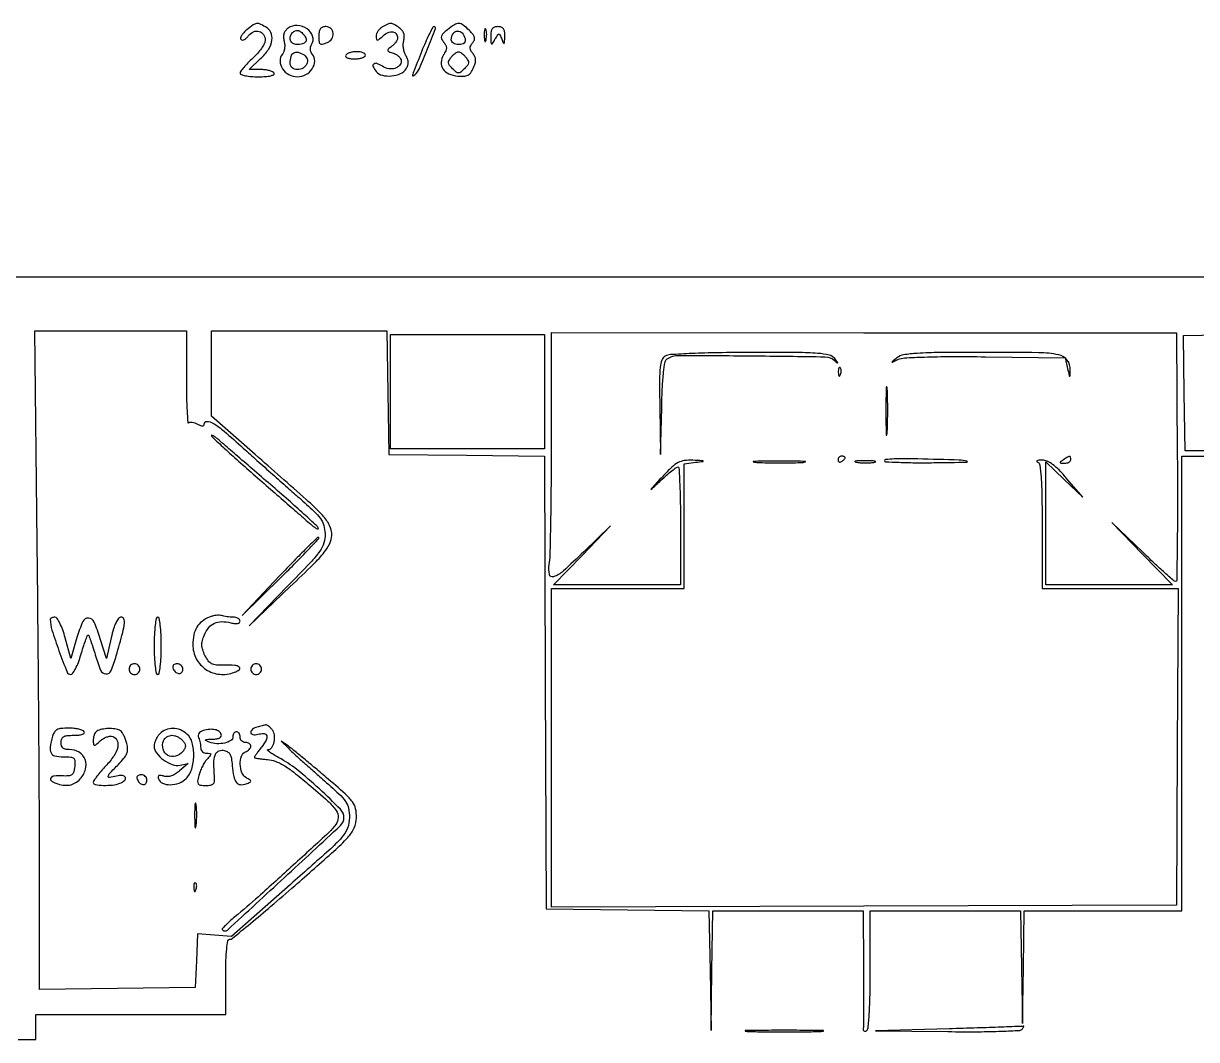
# Model space of a CAD drawing. Extents: x 105 to 1385, y 45 to 986.
# Drawn here: x 873.5 to 1201.1, y 681 to 964.9 of the extents above; entities that cross this region are included whole.
import ezdxf

# ---------------------------------------------------------------- set-up
doc = ezdxf.new("R2010")
doc.units = 0

msp = doc.modelspace()

# ---------------------------------------------------------------- linework, layer by layer
for points in [[(935.860784, 963.08608, 0.033612), (935.011497, 962.29736, 0.054133), (934.416828, 961.510219, 0.074046), (934.1408, 960.840644, 0.262488), (934.260332, 960.40908, 0.217421), (934.654562, 960.261131, 0.101208), (935.192429, 960.410503, 0.071714), (935.795046, 960.836903, 0.045142), (936.365725, 961.485481, -0.132502), (937.720764, 962.572213, -0.172856), (939.294634, 962.682811, -0.181934), (940.527157, 961.780182, -0.145708), (941, 960.192063, -0.120592), (940.772505, 959.262535, -0.031382), (939.971875, 957.935303, -0.030034), (938.839627, 956.493127, -0.026721), (937.5, 955.136427, 0.014149), (936.159486, 953.845392, 0.019136), (935.028125, 952.600445, 0.016398), (934.178726, 951.52074, 0.159785), (934, 950.975749, 0.326276), (934.278107, 950.594937, 0.029688), (935.486086, 950.286626, 0.02949), (937.119793, 950.070431, 0.018154), (939.059017, 950, 0.014995), (941.132763, 950.062207, 0.040398), (942.591614, 950.268876, 0.077973), (943.398291, 950.588375, 0.420328), (943.5, 951, 0.153215), (943.053266, 951.38644, 0.037822), (942.126162, 951.707609, 0.03517), (940.95787, 951.929347, 0.028959), (939.690983, 952.004627), (936.5, 952.009255), (939.75, 955.055313, 0.059668), (941.925706, 957.64584, 0.108617), (942.902454, 960.217342, 0.150503), (942.56766, 962.400824, 0.158428), (941.065741, 963.964816, 0.020249), (939.42056, 964.761364, 0.145428), (938.554432, 964.86719, 0.117689), (937.686147, 964.498499, 0.011348)], [(947.390739, 963.543765, 0.071492), (946.678143, 962.847074, 0.090184), (946.257878, 962.02798, 0.084004), (946.135618, 961.067156, 0.053734), (946.302413, 959.951574, -0.051756), (946.455451, 958.954901, -0.045453), (946.411325, 957.902479, -0.047964), (946.190309, 956.952558, -0.092328), (945.811127, 956.272422, 0.182348), (945.151917, 954.360297, 0.140938), (945.827179, 952.24331, 0.122521), (947.637913, 950.596025, 0.124218), (950, 950, 0.124448), (952.354444, 950.595231, 0.121515), (954.167697, 952.241246, 0.140017), (954.852558, 954.35279, 0.184072), (954.204224, 956.253925, -0.075044), (953.82232, 956.886843, -0.078596), (953.652008, 957.594309, -0.07945), (953.709064, 958.313235, -0.079117), (953.987427, 958.979656, 0.22022), (954.268623, 961.310651, 0.164478), (952.703187, 963.415371, 0.14205), (949.973266, 964.329268, 0.169651)], [(956, 961.5, 0.014714), (956.051946, 959.735234, 0.215174), (956.334067, 959.196933, 0.243506), (956.902314, 959.089734, 0.01879), (958.418213, 959.606989, 0.162514), (959.639058, 960.611766, 0.165198), (960.001237, 962.141179, 0.18271), (959.350933, 963.465881, 0.19051), (958, 964, 0.07578), (957.064742, 963.857434, 0.149477), (956.45, 963.4375, 0.124434), (956.106468, 962.682766, 0.044917)], [(973.75, 963.919901, 0.061466), (973.080649, 963.410856, 0.052486), (972.514063, 962.728478, 0.054954), (972.128467, 961.984693, 0.092381), (972, 961.295322, 0.040149), (972.067557, 960.455359, 0.389695), (972.32465, 960.252886, 0.156726), (972.78777, 960.441633, 0.00941), (973.936987, 961.442974, -0.07827), (975.349224, 962.366898, -0.145967), (976.692523, 962.546935, -0.202419), (977.630599, 961.963899, -0.15504), (978, 960.801226, -0.115388), (977.882783, 960.300067, -0.042616), (977.504461, 959.675606, -0.039426), (976.958545, 959.03879, -0.037998), (976.313058, 958.486963, 0.019367), (975.356543, 957.729004, 0.286407), (975.233859, 957.338066, 0.242298), (975.527592, 957.009331, 0.014702), (976.813058, 956.559333, -0.056861), (977.649365, 956.184927, -0.061134), (978.357586, 955.63907, -0.068844), (978.838289, 955.012689, -0.129998), (979, 954.401228, -0.183624), (978.515528, 953.126509, -0.142678), (977.249191, 952.330903, -0.114182), (975.504267, 952.243358, -0.095539), (973.770156, 952.911467, 0.047031), (972.202666, 953.696401, 0.27107), (971.322905, 953.555186, 0.348341), (971.160678, 952.800837, 0.058607), (972.022325, 951.473101, 0.162354), (973.732078, 950.410266, 0.081787), (976.294199, 950.227891, 0.080811), (978.811568, 950.879864, 0.15029), (980.391856, 952.246544, 0.055236), (980.83711, 953.170536, 0.090811), (980.972873, 954.025039, 0.086939), (980.798587, 954.898245, 0.046985), (980.306192, 955.881316, -0.063808), (979.897825, 956.769853, -0.040762), (979.647343, 957.880153, -0.040486), (979.578943, 959.028772, -0.05865), (979.719223, 960.034311, 0.05997), (979.86818, 961.122962, 0.087779), (979.715485, 962.07567, 0.088821), (979.247369, 962.91018, 0.062842), (978.464607, 963.649538, 0.021585), (977.024196, 964.610243, 0.122549), (976.150752, 964.881546, 0.124328), (975.2582, 964.709793, 0.022484)], [(984.994909, 957.754017, 0.000509), (982.601158, 951.743544, 0.020645), (982.135271, 950.412578, 0.584099), (982.306876, 950.232701, 0.130414), (982.787303, 950.5, 0.098252), (984.065818, 952.337753, 0.008061), (986.330438, 957.756921, 0.004268), (988.549214, 963.457558, 0.524888), (988.174853, 964, 0.273599), (987.817144, 963.788424, 0.007907), (986.958167, 962.165243, 0.013872), (986.000681, 960.148048, 0.008851)], [(991.893217, 963.114616, 0.024009), (990.695869, 962.045959, 0.124505), (990.238899, 961.294539, 0.18382), (990.285639, 960.575732, 0.066149), (990.839844, 959.692976, -0.05265), (991.425645, 958.813359, -0.122931), (991.610606, 958.049898, -0.10544), (991.426289, 957.214087, -0.032785), (990.814706, 956.074905, 0.121791), (990.14937, 954.038987, 0.170005), (990.643879, 952.204617, 0.141702), (992.289586, 950.848685, 0.077251), (994.843664, 950.187177, 0.035864), (996.50782, 950.141337, 0.10864), (997.596421, 950.431615, 0.119289), (998.404224, 951.132256, 0.047871), (999.139837, 952.407564, 0.03092), (999.647655, 953.733696, 0.083254), (999.785829, 954.730331, 0.102551), (999.581718, 955.591394, 0.063984), (999.024577, 956.470386, -0.045525), (998.457598, 957.296055, -0.121523), (998.269176, 957.979819, -0.127772), (998.424359, 958.651249, -0.052905), (998.944468, 959.433088, 0.079353), (999.42781, 960.249855, 0.156674), (999.476373, 960.994147, 0.10804), (999.068351, 961.815806, 0.027318), (998.066912, 962.933088, 0.03318), (996.34756, 964.43823, 0.157107), (995.129433, 964.870582, 0.149477), (993.853322, 964.52103, 0.029143)], [(1002.194949, 961.5, 0.012823), (1002.235556, 960.431793, 0.080377), (1002.356533, 959.900903, 0.597527), (1002.51666, 959.883358, 0.087174), (1002.692991, 960.269032, 0.037336), (1002.832894, 961.036634, 0.029507), (1002.872264, 961.880008, 0.030339), (1002.814405, 962.671085, 0.06278), (1002.655937, 963.269032, 0.31318), (1002.47713, 963.386009, 0.333666), (1002.315079, 963.257153, 0.052471), (1002.212705, 962.580113, 0.014395)], [(1004.030409, 961.25, 0.005101), (1004.067118, 959.523477, 0.239637), (1004.230903, 959.224994, 0.42471), (1004.481962, 959.277122, 0.009301), (1005.195185, 960.455648, -0.008409), (1005.96747, 961.736922, -0.258418), (1006.282327, 961.911297, -0.297334), (1006.56675, 961.725757, -0.010479), (1007.094491, 960.455648, 0.011143), (1007.537075, 959.39447, 0.518611), (1007.73315, 959.355432, 0.193817), (1007.874, 959.664515, 0.004787), (1007.929715, 961.25, 0.035467), (1007.868212, 962.605195, 0.124543), (1007.559621, 963.415036, 0.164994), (1006.962455, 963.852158, 0.076357), (1006, 964, 0.077474), (1005.040489, 963.850429, 0.161378), (1004.435577, 963.410051, 0.122563), (1004.113124, 962.597113, 0.036207)], [(951.868879, 961.657991, -0.098039), (952.450813, 960.585826, -0.24349), (952.299096, 959.732052, -0.176901), (951.421008, 959.172852, -0.054275), (949.833333, 959, -0.144806), (948.746631, 959.321462, -0.166231), (948.080493, 960.169004, -0.156123), (948.050268, 961.29115, -0.12631), (948.666667, 962.333333, -0.093126), (949.425114, 962.85186, -0.156719), (950.185129, 962.930462, -0.12213), (950.984581, 962.543387, -0.046059)], [(996.823324, 960.667134, -0.089805), (996.832418, 959.935737, -0.162135), (996.554312, 959.412036, -0.135583), (995.971988, 959.100212, -0.055584), (995.073324, 959, -0.062452), (994.280566, 959.099406, -0.080679), (993.609039, 959.391667, -0.098054), (993.159622, 959.824831, -0.153266), (993, 960.333333, -0.138149), (993.476569, 962.025248, -0.237994), (994.692625, 962.778167, -0.235164), (996.033245, 962.250697, -0.13645)], [(951.895717, 956.085612, -0.184446), (952.721529, 954.980003, -0.178056), (952.615814, 953.585735, -0.151634), (951.583668, 952.430234, -0.136017), (950.031385, 952, -0.06947), (949.168134, 952.120521, -0.11469), (948.527007, 952.475626, -0.122877), (948.136379, 953.056434, -0.087105), (948, 953.833333, -0.066394), (948.247331, 955.687726, -0.197878), (949.013371, 956.683167, -0.204294), (950.237964, 956.832256, -0.070762)], [(963.5, 956, 0.297719), (963.509855, 955.608231, 0.145541), (963.916013, 955.281216, 0.069343), (964.756294, 955.066344, 0.027979), (965.940983, 955, 0.031003), (967.112882, 955.072735, 0.048032), (968.101414, 955.29375, 0.061379), (968.787575, 955.615572, 0.257909), (969, 956, 0.222681), (968.820624, 956.382793, 0.076538), (968.282961, 956.70625, 0.058208), (967.49372, 956.92683, 0.039081), (966.559017, 957, 0.037634), (965.57934, 956.926158, 0.041396), (964.653525, 956.70625, 0.045439), (963.906663, 956.384508, 0.130646)], [(997.041653, 955.449812, -0.049584), (997.634398, 954.571457, -0.154071), (997.766919, 953.877955, -0.133994), (997.482914, 953.173712, -0.03393), (996.664097, 952.235526, -0.024449), (995.628338, 951.296393, -0.173619), (995, 951.071429, -0.173619), (994.371662, 951.296393, -0.024449), (993.335903, 952.235526, -0.03393), (992.517086, 953.173712, -0.133994), (992.233081, 953.877955, -0.154071), (992.365602, 954.571457, -0.049584), (992.958347, 955.449812, -0.026473), (993.50633, 956.043177, -0.030708), (994.088781, 956.544632, -0.032126), (994.625298, 956.90013, -0.13098), (995, 957, -0.13098), (995.374702, 956.90013, -0.032126), (995.911219, 956.544632, -0.030708), (996.49367, 956.043177, -0.026473)], [(1195.762958, 843.724959, -0.002002), (1195.810463, 830.409678, -0.00334), (1195.730689, 819.200457, -0.000449), (1195.585141, 809.296633, -0.409654), (1195.283846, 809, -0.181583), (1194.794686, 809.183703, -0.00228), (1192.256748, 811.423437, -0.006339), (1189.340484, 814.08785, -0.004068), (1186.020888, 817.25), (1177.5, 825.5), (1185.977922, 816.75), (1194.455844, 808), (1176.727922, 808), (1159, 808), (1159, 825.212408), (1159, 842.424816), (1164.179818, 837.462408), (1169.359636, 832.5), (1164.929818, 837.704973, 0.015696), (1162.722816, 840.139069, 0.040481), (1160.943535, 841.705876, 0.058112), (1159.41115, 842.593412, 0.106007), (1158, 842.876025, 0.018151), (1157.109125, 842.831565, 0.080292), (1156.601562, 842.703906, 0.436555), (1156.539344, 842.528529, 0.178086), (1156.75, 842.337719, -0.271096), (1157.386832, 841.513437, -0.014676), (1157.724817, 838.110161, -0.013958), (1157.941246, 832.925929, -0.003452), (1158, 824.416667), (1158, 807), (1177.010402, 807), (1196.020804, 807), (1195.760402, 762.75), (1195.5, 718.5), (1108.25, 718.244508), (1021, 717.989015), (1021, 762.494508), (1021, 807), (1039.5, 807), (1058, 807), (1058, 824.436642), (1058, 841.873283), (1061.25, 842.276604, 0.001576), (1063.326024, 842.540882, 0.681725), (1063.351131, 842.641595, 0.144884), (1063.089384, 842.731436, 0.000824), (1060.458208, 842.839963, 0.040635), (1058.061675, 842.740088, 0.093313), (1056.347971, 842.193101, 0.066944), (1054.622991, 840.938722, 0.01364), (1051.958208, 838.250884, 0.000193), (1048.871583, 834.96031, 0.089937), (1048.712245, 834.713707, 0.805187), (1048.764097, 834.677523, 0.00032), (1051.542163, 837.250884, -0.00813), (1053.142281, 838.687313, -0.011778), (1054.604867, 839.898697, -0.007518), (1055.855751, 840.855837, -0.160893), (1056.292163, 841, -0.399627), (1056.579407, 840.726785, -0.001796), (1056.792073, 836.153125, -0.006698), (1056.949124, 830.82683, -0.004021), (1057, 824.5), (1057, 808), (1039.27346, 808), (1021.54692, 808), (1029.52346, 816.249865), (1037.5, 824.49973), (1029.976484, 817.249865, -0.008327), (1024.206165, 811.871845, -0.096445), (1021.569303, 810.286655, -0.461515), (1020.395101, 810.95242, -0.08874), (1020.358152, 813.75, 0.034776), (1020.605079, 816.361204, 0.001577), (1020.79948, 825.357813, 0.002632), (1020.940387, 836.042958, 0.001881), (1020.990135, 848), (1021.002281, 878.5), (1108.251141, 878.474959), (1195.5, 878.449917)], [(1052.75, 871.919901, 0.170184), (1051.812266, 870.820592, 0.065528), (1051.332195, 868.843783, 0.027431), (1051.145929, 865.300633, 0.003534), (1051.217332, 857.70031), (1051.434664, 844.5), (1051.74878, 857.460419, -0.005772), (1051.958389, 863.316947, -0.015954), (1052.284899, 867.429624, -0.015642), (1052.700104, 870.325392, -0.210807), (1053.281448, 871.195106, -0.142824), (1056.507715, 872.130924, -0.002028), (1076.860369, 872.019585, -0.001696), (1097.43106, 871.753802, -0.179882), (1100.001772, 870.75, 0.002446), (1100.833979, 870.015173, 0.591085), (1100.910203, 870.042931, 0.201569), (1100.872215, 870.195566, 0.00151), (1100.079327, 871.25, 0.17659), (1098.552815, 872.235891, 0.037688), (1095.377909, 872.71097, 0.016759), (1089.648946, 872.938407, 0.001885), (1076.627555, 872.969591, 0.003762), (1067.547078, 872.88879, 0.006878), (1060.143711, 872.665307, 0.003996), (1054.192068, 872.355993, 0.117409)], [(1117.44113, 871.444834, 0.00091), (1116.098532, 870.365173, 0.370009), (1116.078151, 870.255005, 0.391295), (1116.181687, 870.223092, 0.000934), (1117.720155, 870.964045, -0.098516), (1119.548854, 871.439378, -0.00626), (1125.110547, 871.691963, -0.007782), (1132.484238, 871.819548, -0.003456), (1142.210911, 871.769211), (1164.481512, 871.5), (1165.122441, 868.5, 0.001427), (1165.549261, 866.529719, 0.207811), (1165.68395, 866.34342, 0.562459), (1165.797025, 866.403687, 0.002507), (1165.881685, 868.05, 0.175415), (1165.028959, 870.797563, 0.182574), (1162.629684, 872.306465, 0.046821), (1157.105787, 872.897861, 0.003271), (1141.49113, 873, 0.002338), (1129.443259, 872.943667, 0.013807), (1123.137013, 872.710465, 0.023837), (1119.324785, 872.28078, 0.129605)], [(1101.078947, 867.416667, 0.018894), (1101.137993, 866.670344, 0.168741), (1101.279315, 866.37858, 0.470617), (1101.461564, 866.395823, 0.054073), (1101.683114, 866.8125, 0.051402), (1101.839148, 867.359369, 0.05415), (1101.876576, 867.916927, 0.060344), (1101.797407, 868.402231, 0.126455), (1101.604167, 868.729167, 0.296942), (1101.385309, 868.77538, 0.208169), (1101.200665, 868.592839, 0.077125), (1101.089945, 868.112848, 0.028489)], [(1114.381764, 856.5, 0.002432), (1114.403963, 852.200814, 0.013217), (1114.488894, 849.872449, 0.86599), (1114.610636, 849.862628, 0.041857), (1114.741414, 850.789188, 0.008711), (1114.85194, 853.612159, 0.005503), (1114.887231, 856.908478, 0.005525), (1114.850444, 860.149843, 0.010124), (1114.737819, 862.789188, 0.088327), (1114.608466, 863.319858, 0.788092), (1114.484872, 863.297449, 0.011688), (1114.402238, 860.807799, 0.002526)], [(926, 849.7457, 0.20904), (926.162421, 849.374183, 0.000828), (929.598438, 846.206085, 0.003942), (933.553755, 842.628375, 0.002447), (938.25, 838.488332, -0.00003), (943.150854, 834.209833, -0.000036), (947.745271, 830.197785, -0.000031), (951.611588, 826.820635, -0.000251), (953.372198, 825.281027, 0.013142), (954.451989, 824.384829, 0.033547), (955.291354, 823.811329, 0.097401), (955.744275, 823.652061, 0.565263), (955.872198, 823.808396, 0.120552), (955.428009, 824.481744, 0.001661), (951.790583, 827.832397, 0.004564), (947.5093, 831.678735, 0.002974), (942.5, 836.044476, -0.000117), (937.392751, 840.444485, -0.000161), (932.804688, 844.401644, -0.000102), (928.948058, 847.73148, -0.001944), (927.75, 848.774475, 0.017182), (927.077889, 849.324512, 0.036221), (926.514063, 849.693166, 0.062927), (926.130745, 849.846702, 0.491123)], [(1078.291588, 842.257502, 0.00796), (1081.342947, 842.148573, 0.005002), (1084.911868, 842.11374, 0.005021), (1088.425385, 842.14988, 0.009156), (1091.291588, 842.260682, 0.078783), (1091.877154, 842.38806, 0.808064), (1091.857529, 842.509731, 0.010669), (1089.166435, 842.591202, 0.002293), (1084.5, 842.61146, 0.002213), (1079.842228, 842.589703, 0.011964), (1077.313779, 842.506173, 0.875674), (1077.304715, 842.386221, 0.039068)], [(1101, 842.940983, 0.108972), (1101.078288, 842.586039, 0.182303), (1101.29375, 842.3746, 0.161196), (1101.6179, 842.343488, 0.082592), (1102, 842.5, 0.029505), (1102.382774, 842.768994, 0.035638), (1102.70625, 843.066025, 0.038439), (1102.934461, 843.34829, 0.151918), (1103, 843.559017, 0.210953), (1102.92554, 843.727648, 0.081139), (1102.70625, 843.870461, 0.061769), (1102.382849, 843.967655, 0.042167), (1102, 844, 0.105053), (1101.618444, 843.918938, 0.099167), (1101.29375, 843.688914, 0.09642), (1101.076123, 843.345238, 0.093332)], [(1106.26375, 842.282419, 0.022548), (1107.485188, 842.153707, 0.015659), (1108.872547, 842.114038, 0.015827), (1110.209518, 842.160023, 0.031163), (1111.26375, 842.296069, 0.248898), (1111.455688, 842.450815, 0.49082), (1111.374351, 842.596853, 0.030832), (1110.29708, 842.692368, 0.00738), (1108.5, 842.713986, 0.006817), (1106.711719, 842.684722, 0.040183), (1105.780601, 842.581582, 0.720633), (1105.761725, 842.438612, 0.075924)], [(1113.997704, 842.75, 0.397899), (1114.282519, 842.450606, 0.002889), (1118.038388, 842.27326, 0.008517), (1122.477505, 842.165043, 0.005112), (1127.75, 842.180248, 0.001642), (1136.999445, 842.331881, 0.882434), (1137.027097, 842.594088, 0.049409), (1134.872532, 842.878134, 0.000888), (1123.247704, 843.233558, 0.007596), (1119.700198, 843.281802, 0.01266), (1116.713944, 843.20142, 0.006284), (1114.267754, 843.042692, 0.392614)], [(1164, 843, 0.011213), (1163.169589, 842.436556, 0.309569), (1163.083458, 842.201904, 0.327416), (1163.271084, 842.047261, 0.011938), (1164.25, 842.015313, 0.055234), (1164.919445, 842.083567, 0.075283), (1165.485938, 842.298248, 0.095191), (1165.865757, 842.619685, 0.17131), (1166, 843, 0.042895), (1165.938046, 843.720828, 0.364836), (1165.707705, 843.914708, 0.137048), (1165.26282, 843.790433, 0.007234)], [(945.041876, 810.543264), (934.583753, 799.5), (945.497303, 810.21124, 0.003408), (949.649604, 814.342512, 0.005732), (953.071216, 817.873586, 0.001337), (955.982763, 820.964549, 0.450684), (955.955426, 821.254504, 0.365239), (955.619921, 821.230838, 0.001312), (952.561708, 818.245037, 0.005697), (949.084571, 814.753689, 0.003443)], [(925.465282, 799.049333, 0.069365), (923.378248, 797.84335, 0.091696), (921.924437, 796.203844, 0.084813), (921.080368, 794.049006, 0.051074), (920.8, 791.311436, 0.122731), (921.777773, 787.388039, 0.124833), (924.478655, 784.411373, 0.12277), (928.311402, 783.05025, 0.116353), (932.418213, 783.606989, 0.073091), (933.792579, 784.379963, 0.495132), (933.787947, 785.046715, 0.144971), (932.514816, 785.520731, 0.022242), (929.783826, 785.586309, -0.022113), (927.407955, 785.642749, -0.097184), (926.05963, 786.00393, -0.12204), (925.10827, 786.802596, -0.044221), (924.193452, 788.324711, -0.033576), (923.559599, 789.885981, -0.07205), (923.334254, 791.162902, -0.072194), (923.480686, 792.449658, -0.033825), (924.017172, 794.041457, -0.07159), (925.23109, 796.086766, -0.116137), (926.819229, 797.32184, -0.109881), (928.85842, 797.758324, -0.059542), (931.414958, 797.431988, 0.03058), (932.502337, 797.228763, 0.075035), (933.313284, 797.249987, 0.131694), (933.80954, 797.482304, 0.221279), (934, 797.891592, 0.168892), (933.852966, 798.314464, 0.094677), (933.436525, 798.674405, 0.07535), (932.815541, 798.917798, 0.05584), (932.081787, 799, -0.019184), (931.24992, 799.031929, -0.01427), (930.335837, 799.128507, -0.014473), (929.477777, 799.269398, -0.031433), (928.831787, 799.43747, 0.075475), (928.177427, 799.547584, 0.032721), (927.293514, 799.503911, 0.031441), (926.342109, 799.333094, 0.036254)], [(881, 798.413684, 0.0762), (881.459629, 795.415249, 0.011444), (883.421308, 789.633477, 0.005579), (885.683676, 783.643775, 0.308924), (886.626201, 783, 0.24328), (887.237138, 783.315957, 0.032162), (888.025692, 784.5966, 0.03101), (888.828944, 786.36851, 0.020179), (889.543024, 788.5, -0.006297), (890.184892, 790.608509, -0.010168), (890.790067, 792.384375, -0.004235), (891.341323, 793.861256, -0.310729), (891.543024, 794, -0.310729), (891.744724, 793.861256, -0.004235), (892.29598, 792.384375, -0.010168), (892.901156, 790.608509, -0.006297), (893.543024, 788.5, 0.027577), (895.062154, 784.178694, 0.291664), (896.524804, 783.156367, 0.314102), (897.973394, 784.077214, 0.030027), (899.429906, 788.25, 0.003026), (901.221766, 794.731, 0.034988), (901.729239, 797.317471, 0.142211), (901.538052, 798.511793, 0.290137), (900.767538, 799, 0.228475), (900.059118, 798.65846, 0.055599), (899.348936, 797.528809, 0.039241), (898.652569, 795.742497, 0.016518), (897.988876, 793.25), (896.659493, 787.5), (894.959403, 793, 0.027029), (893.238812, 797.658045, 0.286462), (891.646269, 798.759143, 0.311395), (890.072238, 797.779307, 0.029864), (888.43685, 793.306496), (886.698936, 787.5), (885.152098, 793.25, 0.018821), (884.454145, 795.502847, 0.030514), (883.675355, 797.349596, 0.031969), (882.909223, 798.67533, 0.250786), (882.30263, 799, 0.043069), (881.803947, 798.956965, 0.062774), (881.382648, 798.82777, 0.082365), (881.097308, 798.637834, 0.207697)], [(910, 791, 0.010616), (910.067911, 787.801826, 0.020476), (910.28125, 785.25, 0.01702), (910.586179, 783.340974, 0.358912), (911, 783, 0.358912), (911.413821, 783.340974, 0.01702), (911.71875, 785.25, 0.020476), (911.932089, 787.801826, 0.010616), (912, 791, 0.010616), (911.932089, 794.198174, 0.020476), (911.71875, 796.75, 0.01702), (911.413821, 798.659026, 0.358912), (911, 799, 0.358912), (910.586179, 798.659026, 0.01702), (910.28125, 796.75, 0.020476), (910.067911, 794.198174, 0.010616)], [(903, 784.5, 0.099038), (903.114514, 783.927543, 0.097945), (903.440625, 783.440625, 0.097945), (903.927543, 783.114514, 0.099038), (904.5, 783, 0.099038), (905.072457, 783.114514, 0.097945), (905.559375, 783.440625, 0.097945), (905.885486, 783.927543, 0.099038), (906, 784.5, 0.099038), (905.885486, 785.072457, 0.097945), (905.559375, 785.559375, 0.097945), (905.072457, 785.885486, 0.099038), (904.5, 786, 0.099038), (903.927543, 785.885486, 0.097945), (903.440625, 785.559375, 0.097945), (903.114514, 785.072457, 0.099038)], [(915.229167, 784.8125, 0.113253), (915.877068, 783.749304, 0.165501), (916.846361, 783.257027, 0.244413), (917.653027, 783.540134, 0.190724), (918, 784.416667, 0.099038), (917.879125, 785.020927, 0.097945), (917.534896, 785.534896, 0.097945), (917.020927, 785.879125, 0.099038), (916.416667, 786, 0.077096), (915.841384, 785.910766, 0.119977), (915.414714, 785.651172, 0.144529), (915.204183, 785.264262, 0.134046)], [(937, 784.5, 0.099038), (937.114514, 783.927543, 0.097945), (937.440625, 783.440625, 0.097945), (937.927543, 783.114514, 0.099038), (938.5, 783, 0.099038), (939.072457, 783.114514, 0.097945), (939.559375, 783.440625, 0.097945), (939.885486, 783.927543, 0.099038), (940, 784.5, 0.099038), (939.885486, 785.072457, 0.097945), (939.559375, 785.559375, 0.097945), (939.072457, 785.885486, 0.099038), (938.5, 786, 0.099038), (937.927543, 785.885486, 0.097945), (937.440625, 785.559375, 0.097945), (937.114514, 785.072457, 0.099038)], [(881.630286, 765.75, 0.02465), (880.956716, 762.628841, 0.160194), (881.200653, 761.061815, 0.225633), (882.266218, 760.24359, 0.052802), (884.566422, 760, -0.017643), (886.68944, 759.925065, -0.159249), (887.538996, 759.57941, -0.213995), (887.887952, 758.851278, -0.034973), (887.816422, 757.25, -0.04055), (887.518568, 755.746815, -0.16747), (886.996414, 754.997383, -0.142977), (886.069757, 754.662926, -0.026928), (884.25, 754.647448, 0.03481), (882.106193, 754.595442, 0.200522), (881.125806, 754.072969, 0.42733), (881.213337, 753.36098, 0.068702), (882.581787, 752.606989, 0.05491), (884.572049, 752.084567, 0.081607), (886.369877, 752.113093, 0.088274), (887.961182, 752.702654, 0.07623), (889.345012, 753.828741, 0.115521), (890.829447, 756.510549, 0.159386), (890.718536, 759.241227, 0.171115), (889.044789, 761.24598, 0.134857), (886.3, 762, -0.053626), (885.242337, 762.113763, -0.126023), (884.5375, 762.467391, -0.14074), (884.13613, 763.086191, -0.074076), (884, 764, -0.088568), (884.179441, 765.005068, -0.17822), (884.694877, 765.609512, -0.106613), (885.69633, 765.918804, -0.021785), (887.559017, 766, 0.023007), (888.966307, 766.06479, 0.059005), (889.961697, 766.276831, 0.125298), (890.461947, 766.602477, 0.336396), (890.5, 767, 0.168287), (890.024433, 767.387548, 0.032238), (888.94011, 767.70625, 0.031108), (887.567152, 767.926714, 0.02426), (886.057614, 768, 0.023426), (884.038396, 767.905345, 0.094406), (882.85821, 767.563499, 0.137144), (882.123387, 766.888784, 0.07353)], [(894.25, 767.337719, 0.121281), (893.771474, 766.992536, 0.063267), (893.367188, 766.372948, 0.057215), (893.092973, 765.591462, 0.055848), (893, 764.761679, 0.015524), (893.039859, 763.478154, 0.353549), (893.272504, 763.224262, 0.217098), (893.681517, 763.341073, 0.007454), (894.962755, 764.466294, -0.050911), (895.827587, 765.101941, -0.051366), (896.800516, 765.547501, -0.056351), (897.731472, 765.750044, -0.11755), (898.462755, 765.652666, -0.203531), (899.67217, 764.484652, -0.160247), (899.825417, 762.652318, -0.091764), (898.746635, 760.21945, -0.038957), (896.5, 757.431323, 0.010746), (895.159295, 755.94712, 0.014927), (894.028125, 754.557711, 0.01135), (893.159371, 753.36807, 0.153195), (893, 752.860121, 0.369648), (893.529893, 752.241304, 0.030111), (895.824266, 752.024271, 0.035288), (898.390262, 752.117811, 0.064947), (900.418213, 752.606989, 0.079605), (901.762202, 753.385962, 0.342638), (901.956299, 754.228448, 0.28283), (901.148658, 754.764271, 0.070217), (899.5, 754.589356, -0.023477), (897.534943, 754.193146, -0.508863), (897.180044, 754.550905, -0.151685), (897.592836, 755.381743, -0.005802), (900.030663, 757.876817, 0.023431), (901.57193, 759.56973, 0.077386), (902.341737, 760.86208, 0.099947), (902.578271, 762.136378, 0.056162), (902.37669, 763.70374, 0.027908), (902.033926, 764.828046, 0.028849), (901.571209, 765.894413, 0.030116), (901.064238, 766.765062, 0.098507), (900.596028, 767.234687, 0.103035), (899.420652, 767.711223, 0.040923), (897.679267, 767.882489, 0.040277), (895.822164, 767.762956, 0.059756)], [(911.571429, 766.428571, 0.050803), (910.969917, 765.690611, 0.038137), (910.461607, 764.773553, 0.039003), (910.113721, 763.826172, 0.068596), (910, 763.001152, 0.163696), (910.652314, 761.062085, 0.072312), (912.602967, 759.142404, 0.071133), (915.068174, 757.824336, 0.140899), (917.261888, 757.672701), (919.5, 758.151944), (917.110625, 756.05282, -0.039988), (915.961904, 755.195958, -0.059102), (914.827208, 754.657754, -0.068857), (913.74296, 754.452236, -0.089528), (912.742312, 754.581787, 0.030653), (911.838666, 754.808722, 0.158142), (911.333828, 754.743271, 0.279601), (911.127684, 754.430613, 0.089045), (911.208806, 753.854939, 0.216553), (912.340885, 752.62536, 0.10313), (914.496448, 752.200498, 0.087749), (916.965113, 752.664983, 0.106492), (918.939423, 753.939423, 0.125393), (920.487232, 756.545645, 0.067036), (921.06009, 760.271476, 0.068041), (920.62863, 763.936446, 0.14658), (919.171259, 766.345012, 0.085798), (917.328415, 767.511678, 0.095846), (915.271323, 767.933177, 0.099518), (913.267185, 767.553165, 0.10024)], [(923.676575, 767.306972, 0.070225), (922.961845, 767.005971, 0.117535), (922.497307, 766.552981, 0.132114), (922.319212, 765.979854, 0.101593), (922.426575, 765.330748, -0.025951), (922.646305, 764.655311, -0.01706), (922.831556, 763.858782, -0.017177), (922.959046, 763.069003, -0.031434), (923, 762.418213, 0.115947), (923.127156, 761.877249, 0.100477), (923.486153, 761.4166, 0.093233), (924.022971, 761.1074, 0.084361), (924.654988, 761, -0.026531), (925.58692, 760.950516, -0.370764), (925.800008, 760.723878, -0.187395), (925.66447, 760.322954, -0.009244), (924.732899, 759.25, 0.043777), (924.078875, 758.382444, 0.023116), (923.417482, 757.20625, 0.02282), (922.847346, 755.930904, 0.032558), (922.469503, 754.75, 0.024008), (922.152009, 753.155664, 0.194333), (922.32241, 752.444962, 0.212012), (922.927912, 752.087125, 0.028988), (924.429441, 752, 0.036018), (925.784864, 752.097765, 0.150695), (926.514971, 752.444296, 0.176729), (926.857647, 753.104665, 0.053689), (926.882325, 754.25, -0.017146), (926.679367, 758.191703, -0.080248), (927.00209, 760.433161, -0.181868), (927.860829, 761.532915, -0.174005), (929.25, 761.819551, -0.080781), (930.40341, 761.459863, -0.14376), (931.125999, 760.787964, -0.09297), (931.558043, 759.607171, -0.021582), (931.816826, 757.5, 0.027254), (932.221622, 754.486676, 0.116487), (932.956192, 752.84159, 0.209402), (934.088163, 752.214243, 0.115746), (935.682783, 752.434467, 0.013139), (936.792124, 752.895634, 0.285015), (936.981664, 753.175535, 0.269004), (936.819891, 753.48204, 0.012011), (935.75, 754.11694, -0.172653), (934.516514, 755.530964, -0.085428), (934.025402, 757.893739, -0.090205), (934.359231, 760.173032, -0.223367), (935.5, 761.361626, 0.055615), (936.073647, 761.65847, 0.05786), (936.559375, 762.071116, 0.064334), (936.889786, 762.531511, 0.12413), (937, 762.968615, 0.143927), (936.884389, 763.361926, 0.099493), (936.559375, 763.697031, 0.083896), (936.073382, 763.922835, 0.066987), (935.5, 764, -0.099038), (934.927543, 764.114514, -0.097945), (934.440625, 764.440625, -0.097945), (934.114514, 764.927543, -0.099038), (934, 765.5, 0.064853), (933.925306, 766.073457, 0.082425), (933.70625, 766.559375, 0.098894), (933.381354, 766.884432, 0.148195), (933, 767, 0.137189), (932.618661, 766.893362, 0.100221), (932.29375, 766.59362, 0.08621), (932.075019, 766.145284, 0.070593), (932, 765.616577, -0.256188), (931.416183, 764.55193, -0.085496), (929.720672, 763.840986, -0.070474), (927.51011, 763.650971, -0.079749), (925.431278, 764.10304, -0.01427), (924.435496, 764.526197, -0.536412), (924.403608, 764.72931, -0.175696), (924.750582, 764.873552, -0.005334), (926.333333, 764.929715, 0.032634), (927.515378, 765.036443, 0.086375), (928.316405, 765.30868, 0.154723), (928.714841, 765.724669, 0.197056), (928.750467, 766.25, 0.153822), (928.140935, 767.091871, 0.108801), (927.06892, 767.573343, 0.077238), (925.558642, 767.650751, 0.038873)], [(938.75, 768.310674, 0.052534), (938.080656, 768.058286, 0.060895), (937.514063, 767.681219, 0.070699), (937.129123, 767.243033, 0.145932), (937, 766.810044, 0.214407), (937.159553, 766.455068, 0.118351), (937.587207, 766.226767, 0.080233), (938.233403, 766.165436, 0.047607), (938.999004, 766.289489, -0.07564), (940.686333, 766.466947, -0.324593), (941.430691, 765.872445, -0.198657), (941.277557, 764.63448, -0.037827), (939.986375, 762.709808, 0.006183), (939.225393, 761.717362, 0.00911), (938.584087, 760.825796, 0.00504), (938.068011, 760.063734, 0.148846), (938.002005, 759.842271, 0.356008), (938.121778, 759.697118, 0.008098), (939.067118, 759.524437, 0.01445), (940.236659, 759.364894, 0.008814), (941.625106, 759.24092, -0.070904), (943.802118, 758.77008, -0.046343), (946.122189, 757.657391, -0.030696), (948.995377, 755.686752, -0.009595), (953.053557, 752.393341, -0.008028), (958.546478, 747.604878, -0.060296), (960.810768, 745.009156, -0.155037), (961.396401, 743.041177, -0.15023), (960.749794, 741.06766, -0.052688), (958.828287, 738.877394, -0.001256), (948.813461, 729.679958, -0.003023), (939.098442, 720.909915, -0.009887), (932.525808, 715.277642, 0.011408), (931.056761, 714.011004, 0.019219), (929.89176, 712.875009, 0.01407), (929.041047, 711.927136, 0.394481), (929.055691, 711.623477, 0.397422), (930.45631, 711.603072, 0.000991), (946.389975, 726.268621, 0.001334), (962.060106, 740.826809, 0.20779), (963, 742.990802, 0.198215), (962.032457, 745.335554, 0.010693), (956.136098, 751.015397, 0.017446), (949.839512, 756.432116, 0.044832), (944.840254, 759.75, -0.010274), (943.318325, 760.615089, -0.023963), (942.226068, 761.339062, -0.050945), (941.694944, 761.819234, -0.649727), (941.775329, 762, 0.251072), (942.83306, 762.566866, 0.09439), (943.50661, 764.166089, 0.083485), (943.590873, 766.087876, 0.143462), (942.960174, 767.547988, 0.027403), (942.452782, 768.095355, 0.034652), (941.924753, 768.539396, 0.037123), (941.447337, 768.835876, 0.167618), (941.127555, 768.883999, 0.011133), (940.778433, 768.811391, 0.002328), (940.170282, 768.667734, 0.002441), (939.466009, 768.494263, 0.002306)], [(918, 764.5, -0.045289), (918.569081, 763.672106, -0.128626), (918.744889, 763, -0.128626), (918.569081, 762.327894, -0.045289), (918, 761.5, -0.148134), (915.956217, 760.149428, -0.202696), (913.789105, 760.389124, -0.20777), (912.487823, 762.097494, -0.153092), (912.638374, 764.5, -0.092486), (912.990646, 765.07347, -0.066762), (913.564998, 765.559375, -0.06504), (914.264663, 765.887866, -0.077417), (914.984544, 766, -0.070946), (915.75359, 765.890327, -0.044601), (916.600693, 765.559375, -0.043957), (917.393169, 765.074101, -0.060264)], [(905.229167, 753.8125, 0.113253), (905.877068, 752.749304, 0.165501), (906.846361, 752.257027, 0.244413), (907.653027, 752.540134, 0.190724), (908, 753.416667, 0.099038), (907.879125, 754.020927, 0.097945), (907.534896, 754.534896, 0.097945), (907.020927, 754.879125, 0.099038), (906.416667, 755, 0.077096), (905.841384, 754.910766, 0.119977), (905.414714, 754.651172, 0.144529), (905.204183, 754.264262, 0.134046)], [(921.309869, 743.5, 0.005499), (921.337136, 741.352754, 0.031761), (921.435944, 740.222448, 0.756877), (921.574262, 740.205163, 0.069146), (921.724731, 740.767909, 0.018638), (921.849672, 742.218327, 0.01259), (921.888655, 743.878422, 0.012695), (921.845055, 745.487453, 0.024559), (921.714526, 746.767909, 0.212532), (921.565802, 747.000181, 0.556092), (921.424528, 746.934948, 0.025342), (921.331591, 745.655786, 0.005888)], [(921.078947, 723.416667, 0.018894), (921.137993, 722.670344, 0.168741), (921.279315, 722.37858, 0.470617), (921.461564, 722.395823, 0.054073), (921.683114, 722.8125, 0.051402), (921.839148, 723.359369, 0.05415), (921.876576, 723.916927, 0.060344), (921.797407, 724.402231, 0.126455), (921.604167, 724.729167, 0.296942), (921.385309, 724.77538, 0.208169), (921.200665, 724.592839, 0.077125), (921.089945, 724.112848, 0.028489)], [(1132, 684), (1111.5, 683.437284), (1131.690983, 683.218642, 0.003706), (1140.225722, 683.189486, 0.008384), (1146.684374, 683.32361, 0.003983), (1151.748308, 683.55416, 0.245713), (1152.5, 684, 0.011609), (1152.717267, 684.370512, 0.032645), (1152.845713, 684.642024, 0.128969), (1152.859864, 684.759301, 0.562688), (1152.809017, 684.781358, -0.145393), (1152.532911, 684.687708, -0.000178), (1146.568899, 684.461644, -0.001563), (1139.881842, 684.231484, -0.000959)], [(1076.25, 683.254498, 0.005279), (1080.688549, 683.152575, 0.0031), (1086, 683.119643, 0.0031), (1091.311451, 683.152575, 0.005279), (1095.75, 683.254498, 0.034025), (1096.915452, 683.373249, 0.903285), (1096.907812, 683.485387, 0.006986), (1092.992437, 683.561929, 0.001394), (1086, 683.58142, 0.001394), (1079.007563, 683.561929, 0.006986), (1075.092188, 683.485387, 0.903285), (1075.084548, 683.373249, 0.034025)]]:
    msp.add_lwpolyline(points, format="xyb", close=True)
msp.add_lwpolyline([(1288, 894), (975.012321, 894), (662.024642, 894)])
for points in [[(872, 681), (877, 681), (877, 684.5), (877, 688), (903.5, 688), (930, 688), (930, 698.5, -0.006999), (930.063786, 703.056281, -0.018518), (930.275604, 706.308987, -0.017235), (930.589037, 708.590448, -0.364972), (931.075373, 709, 0.172578), (931.810194, 709.261414, 0.001281), (936.866277, 713.40169, 0.004599), (942.635715, 718.240572, 0.00291), (949.278988, 723.984476, 0.002087), (960.214772, 733.632435, 0.026639), (964.102124, 737.48078, 0.077128), (965.854798, 740.137211, 0.101393), (966.507362, 742.960101, 0.060788), (966.26144, 745.504754, 0.106712), (965.382938, 747.418313, 0.050199), (963.348639, 749.631419, 0.005307), (958.053748, 754.243115, 0.001744), (954.631985, 757.139539, 0.00216), (951.425163, 759.811327, 0.001768), (948.714543, 762.033858, 0.016119), (947.5, 762.959088), (945.5, 764.383196), (947.5, 762.369792, 0.01157), (948.701464, 761.214989, 0.001827), (951.122301, 759.009853, 0.002027), (953.995943, 756.432515, 0.001771), (957.022727, 753.759033, -0.006614), (961.597798, 749.638409, -0.053687), (963.448854, 747.51557, -0.101232), (964.275022, 745.604618, -0.051618), (964.545455, 742.992035, -0.092502), (964.000916, 740.073846, -0.088942), (962.437579, 737.503123, -0.029503), (958.842961, 733.889651, -0.002029), (948.051539, 724.3296), (931.557623, 709.836808), (926.815584, 710.168404), (922.073545, 710.5), (921.786773, 703), (921.5, 695.5), (899.75, 695.230498), (878, 694.960995), (877.999076, 727.730498, 0.001334), (877.954316, 744.32904, 0.000462), (877.803678, 768.278646, 0.000459), (877.589084, 794.663079, 0.000534), (877.335189, 819.75), (876.672226, 879), (897.836113, 879), (919, 879), (919, 865.833333, 0.004503), (919.045085, 860.827185, 0.008081), (919.185498, 856.719873, 0.003703), (919.377768, 853.393685, 0.644872), (919.631483, 853.29815, -0.178012), (920.004876, 853.470782, -0.056832), (920.626345, 853.450384, -0.048477), (921.369838, 853.26589, -0.03784), (922.131483, 852.929632, 0.026622), (922.972801, 852.53544, 0.101285), (923.540251, 852.43039, 0.220658), (923.866459, 852.58925, 0.172496), (924, 852.964816, -0.415029), (924.746082, 853.708824, -0.138424), (926.391433, 853.239463, -0.038351), (929.526505, 850.955322, -0.007074), (934.903369, 846.235051, 0.00109), (938.708843, 842.812774, 0.000745), (943.045588, 838.941423, 0.000751), (947.236667, 835.222585, 0.00152), (950.549697, 832.309648, -0.008177), (954.593289, 828.657784, -0.049106), (956.46375, 826.532754, -0.087282), (957.368003, 824.658486, -0.060186), (957.733076, 822.324597, -0.082851), (957.397446, 819.765059, -0.08129), (956.248776, 817.43451, -0.03446), (953.655295, 814.286066, -0.003807), (947.183379, 807.552041), (936.5, 796.604082), (948, 807.538671, 0.004304), (954.472875, 813.800262, 0.027808), (957.528624, 817.161825, 0.058513), (959.053224, 819.565278, 0.104437), (959.607957, 821.829422, 0.123813), (958.993822, 824.652334, 0.074329), (957.020781, 827.481511, 0.022093), (952.468783, 831.888903, 0.001345), (938.25, 844.420025), (926, 855.157651), (926, 867.078825), (926, 879), (950.476386, 879), (974.952772, 879), (975.226386, 861.75), (975.5, 844.5), (997.24255, 844.230518), (1018.985099, 843.961037), (1019.24255, 780.730518), (1019.5, 717.5), (1042.225906, 717.231287), (1064.951812, 716.962574), (1065.251782, 700.231287), (1065.551751, 683.5), (1065.775876, 700.25), (1066, 717), (1087, 717), (1108, 717), (1108.118483, 701.25, -0.001156), (1108.150438, 695.11698, -0.001702), (1108.14771, 689.729897, -0.00078), (1108.122582, 685.137573, -0.032358), (1108.051601, 684.149648, 0.07693), (1108.05962, 683.681803, 0.185919), (1108.234084, 683.389651, 0.210354), (1108.540575, 683.31134, 0.097575), (1108.933118, 683.458665, 0.235857), (1109.420289, 684.24622, 0.007104), (1109.723751, 688.20439, 0.01102), (1109.935218, 693.452744, 0.004558), (1110, 700.559017), (1110, 717), (1130.974607, 717), (1151.949214, 717), (1152.2519, 701.25), (1152.554586, 685.5), (1152.777293, 701.25), (1153, 717), (1175, 717), (1197, 717), (1197, 780.5), (1197, 844), (1219, 844, 0.003195)], [(1219.461984, 845.5), (1197.923735, 845.5), (1197.711867, 861.598767), (1197.5, 877.697535), (1234.265119, 878.39844, -0.001428)]]:
    msp.add_lwpolyline(points, format="xyb")
msp.add_lwpolyline([(1019, 862), (1019, 846), (997.5, 846), (976, 846), (976, 862), (976, 878), (997.5, 878), (1019, 878)], close=True)

doc.saveas('drawing.dxf')
